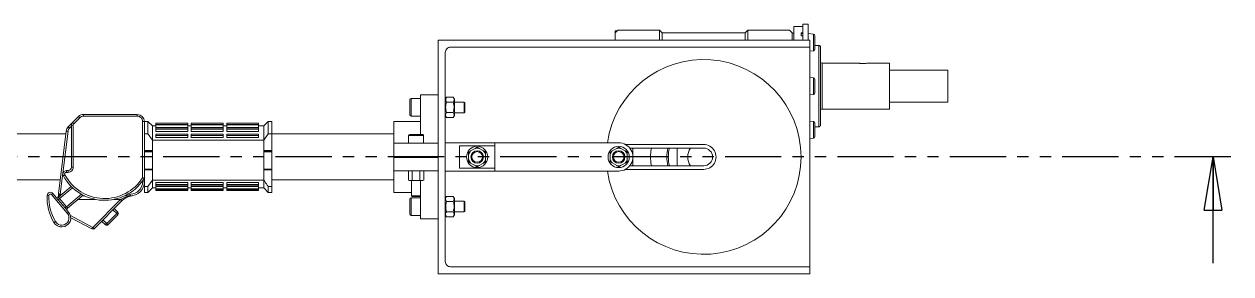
# Model space of a CAD drawing. Header units: millimetres. Extents: x 0 to 841, y 0 to 594.
# Drawn here: x 283.9 to 420.3, y 236.1 to 264.3 of the extents above; entities that cross this region are included whole.
import ezdxf

# ---------------------------------------------------------------- set-up
doc = ezdxf.new("R2010")
doc.units = ezdxf.units.MM
doc.linetypes.add('PHANTOM', pattern=[12.7, 6.35, -1.27, 1.27, -1.27, 1.27, -1.27])

# ---------------------------------------------------------------- blocks, each defined once
blk = doc.blocks.new('_CLOSED')
at = {"color": 0, "linetype": 'ByBlock', "lineweight": -2}
for p, q in [((-1, 0.166667), (0, 0)), ((-1, 0.166667), (-1, -0.166667)), ((0, 0), (-1, -0.166667)), ((0, 0), (-1, 0))]:
    blk.add_line(p, q, dxfattribs=at)

msp = doc.modelspace()

# ---------------------------------------------------------------- linework, layer by layer
at = {"color": 7, "linetype": 'Continuous', "lineweight": 15}
for p, q in [((351.01, 263.65), (350.71, 263.35)), ((350.95, 263.59), (350.71, 263.59)), ((350.71, 263.36), (350.71, 263.59)), ((350.71, 263.35), (350.71, 262.55)), ((355.71, 263.65), (351.01, 263.65)), ((355.71, 262.55), (355.71, 263.65)), ((356.01, 263.35), (355.71, 263.65)), ((356.01, 262.55), (356.01, 263.35)), ((365.41, 263.35), (356.01, 263.35)), ((365.71, 263.65), (365.41, 263.35)), ((365.41, 263.35), (365.41, 262.55)), ((365.71, 263.65), (365.71, 262.55)), ((370.41, 263.65), (365.71, 263.65)), ((370.71, 263.35), (370.41, 263.65)), ((370.71, 263.35), (370.71, 262.55)), ((370.91, 263.33), (370.71, 263.33)), ((371.91, 264.1), (370.91, 264.1)), ((370.91, 262.55), (370.91, 264.1)), ((371.91, 263.36), (371.71, 263.36)), ((371.71, 263.36), (371.71, 263.01)), ((371.91, 263.28), (371.71, 263.28)), ((372.51, 264.35), (371.91, 264.35)), ((371.91, 262.55), (371.91, 264.35)), ((372.51, 262.55), (372.51, 264.35)), ((373.11, 263.23), (372.51, 263.28)), ((330.71, 250.9), (330.71, 262.55)), ((372.71, 262.55), (330.71, 262.55)), ((371.71, 263.01), (371.91, 263.01)), ((372.71, 261.75), (372.71, 262.55)), ((373.29, 263.03), (373.29, 261.54)), ((373.71, 261.95), (373.29, 261.95)), ((331.51, 261.15), (331.51, 237.55)), ((372.71, 261.75), (332.11, 261.75)), ((372.71, 236.95), (372.71, 261.75)), ((372.71, 261.3), (373.11, 261.34)), ((373.91, 252.95), (373.91, 261.75)), ((378.22, 259.95), (374.11, 259.95)), ((381.71, 259.95), (379.21, 259.95)), ((381.71, 254.75), (381.71, 259.95)), ((388.31, 259.15), (381.71, 259.15)), ((388.31, 255.55), (388.31, 259.15)), ((373.11, 258.3), (372.71, 258.33)), ((373.29, 258.1), (373.29, 258.04)), ((373.29, 258.04), (373.29, 256.6)), ((372.71, 256.36), (373.11, 256.4)), ((327.51, 255.74), (327.51, 255.8)), ((327.51, 254.1), (327.51, 255.74)), ((328.71, 255.95), (327.66, 255.95)), ((328.71, 256.35), (330.71, 256.35)), ((328.71, 256.35), (328.71, 251.9)), ((331.64, 256.1), (331.51, 255.87)), ((331.64, 256.1), (332.42, 256.1)), ((331.64, 255.52), (332.42, 255.52)), ((332.55, 255.87), (332.42, 256.1)), ((332.55, 254.48), (332.55, 255.87)), ((333.66, 255.55), (332.55, 255.55)), ((333.71, 255.5), (333.66, 255.55)), ((333.66, 255.51), (333.66, 255.55)), ((333.66, 254.35), (333.66, 255.51)), ((333.71, 255.5), (333.71, 254.4)), ((381.71, 255.55), (388.31, 255.55)), ((289.4, 253.23), (290.08, 253.91)), ((290.22, 253.77), (289.54, 253.09)), ((290.64, 254.15), (290.64, 253.95)), ((290.64, 254.15), (296.71, 254.15)), ((296.71, 253.95), (290.64, 253.95)), ((296.71, 254.15), (296.71, 253.95)), ((327.66, 253.95), (328.71, 253.95)), ((331.51, 254.02), (331.64, 253.79)), ((331.64, 254.37), (332.42, 254.37)), ((331.64, 253.79), (332.42, 253.79)), ((332.42, 253.79), (332.55, 254.02)), ((332.55, 254.02), (332.55, 254.48)), ((332.55, 254.35), (333.66, 254.35)), ((333.66, 254.35), (333.71, 254.4)), ((374.11, 254.75), (381.71, 254.75)), ((287.81, 245.17), (288.68, 252.27)), ((288.91, 252.74), (289.4, 253.23)), ((289.28, 252.83), (289.05, 252.6)), ((289.28, 248.21), (289.28, 252.95)), ((289.48, 252.95), (289.28, 252.95)), ((289.48, 252.95), (289.48, 248.21)), ((297.31, 247.01), (297.31, 253.35)), ((297.51, 253.35), (297.31, 253.35)), ((297.91, 253.35), (297.51, 253.35)), ((297.51, 253.35), (297.51, 246.95)), ((298.41, 252.85), (297.91, 253.35)), ((297.91, 253.35), (297.91, 251.96)), ((298.81, 252.85), (298.41, 252.85)), ((298.41, 252.85), (298.41, 251.26)), ((298.81, 253.03), (298.81, 253.15)), ((298.81, 253.15), (302.41, 253.15)), ((302.41, 253.03), (298.81, 253.03)), ((298.81, 253.03), (298.81, 252.96)), ((298.81, 252.96), (302.41, 252.96)), ((298.81, 252.67), (298.81, 252.96)), ((302.41, 252.67), (298.81, 252.67)), ((298.81, 252.62), (298.81, 252.49)), ((302.41, 252.62), (298.81, 252.62)), ((298.81, 252.49), (302.41, 252.49)), ((298.81, 252.23), (298.81, 252.49)), ((302.41, 253.03), (302.41, 253.15)), ((302.41, 252.96), (302.41, 253.03)), ((302.41, 252.67), (302.41, 252.96)), ((302.81, 252.85), (302.41, 252.85)), ((302.41, 252.49), (302.41, 252.62)), ((302.41, 252.23), (302.41, 252.49)), ((302.81, 253.03), (302.81, 253.15)), ((302.81, 253.15), (306.41, 253.15)), ((302.81, 253.03), (302.81, 252.96)), ((306.41, 253.03), (302.81, 253.03)), ((302.81, 252.96), (306.41, 252.96)), ((302.81, 252.67), (302.81, 252.96)), ((306.41, 252.67), (302.81, 252.67)), ((302.81, 252.62), (302.81, 252.49)), ((306.41, 252.62), (302.81, 252.62)), ((302.81, 252.49), (306.41, 252.49)), ((302.81, 252.23), (302.81, 252.49)), ((306.41, 253.03), (306.41, 253.15)), ((306.41, 252.96), (306.41, 253.03)), ((306.41, 252.67), (306.41, 252.96)), ((306.81, 252.85), (306.41, 252.85)), ((306.41, 252.49), (306.41, 252.62)), ((306.41, 252.23), (306.41, 252.49)), ((306.81, 253.03), (306.81, 253.15)), ((306.81, 253.15), (310.41, 253.15)), ((310.41, 253.03), (306.81, 253.03)), ((306.81, 253.03), (306.81, 252.96)), ((306.81, 252.96), (310.41, 252.96)), ((306.81, 252.67), (306.81, 252.96)), ((310.41, 252.67), (306.81, 252.67)), ((310.41, 252.62), (306.81, 252.62)), ((306.81, 252.62), (306.81, 252.49)), ((306.81, 252.49), (310.41, 252.49)), ((306.81, 252.23), (306.81, 252.49)), ((310.41, 253.03), (310.41, 253.15)), ((310.41, 252.96), (310.41, 253.03)), ((310.41, 252.67), (310.41, 252.96)), ((311.01, 252.85), (310.41, 252.85)), ((310.41, 252.49), (310.41, 252.62)), ((310.41, 252.23), (310.41, 252.49)), ((311.51, 253.35), (311.01, 252.85)), ((311.01, 252.85), (311.01, 251.26)), ((311.91, 253.35), (311.51, 253.35)), ((311.51, 253.35), (311.51, 251.96)), ((311.91, 253.35), (311.91, 251.96)), ((328.71, 253.35), (325.71, 253.35)), ((325.71, 250.9), (325.71, 253.35)), ((373.11, 253.36), (372.71, 253.39)), ((373.29, 253.16), (373.29, 252.51)), ((373.29, 252.75), (373.71, 252.75)), ((373.29, 252.51), (373.29, 251.66)), ((288.64, 251.95), (278.59, 251.95)), ((288.88, 252.25), (288.01, 245.15)), ((297.91, 251.96), (297.51, 251.96)), ((298.41, 246.71), (298.41, 251.26)), ((311.01, 251.26), (298.41, 251.26)), ((302.41, 252.23), (298.81, 252.23)), ((298.81, 251.94), (298.81, 251.76)), ((302.41, 251.94), (298.81, 251.94)), ((298.81, 251.76), (302.41, 251.76)), ((298.81, 251.56), (298.81, 251.76)), ((302.41, 251.56), (298.81, 251.56)), ((302.41, 251.76), (302.41, 251.94)), ((302.41, 251.56), (302.41, 251.76)), ((306.41, 252.23), (302.81, 252.23)), ((302.81, 251.94), (302.81, 251.76)), ((306.41, 251.94), (302.81, 251.94)), ((302.81, 251.76), (306.41, 251.76)), ((302.81, 251.56), (302.81, 251.76)), ((306.41, 251.56), (302.81, 251.56)), ((306.41, 251.76), (306.41, 251.94)), ((306.41, 251.56), (306.41, 251.76)), ((310.41, 252.23), (306.81, 252.23)), ((306.81, 251.94), (306.81, 251.76)), ((310.41, 251.94), (306.81, 251.94)), ((306.81, 251.76), (310.41, 251.76)), ((306.81, 251.56), (306.81, 251.76)), ((310.41, 251.56), (306.81, 251.56)), ((310.41, 251.76), (310.41, 251.94)), ((310.41, 251.56), (310.41, 251.76)), ((311.51, 251.96), (311.01, 251.26)), ((311.01, 246.71), (311.01, 251.26)), ((311.91, 251.96), (311.51, 251.96)), ((311.91, 251.96), (311.91, 250.07)), ((325.71, 251.95), (311.91, 251.95)), ((327.36, 251.77), (327.36, 250.9)), ((327.49, 251.9), (328.21, 251.9)), ((328.21, 251.9), (328.94, 251.9)), ((329.06, 250.9), (329.06, 251.77)), ((337.11, 250.95), (331.51, 250.95)), ((337.11, 250.95), (351.11, 250.95)), ((337.11, 250.6), (337.11, 250.95)), ((372.71, 251.43), (373.11, 251.46)), ((298.41, 249.94), (297.51, 249.94)), ((311.91, 249.94), (311.01, 249.94)), ((311.91, 250.07), (311.91, 249.96)), ((311.91, 249.94), (311.91, 249.96)), ((311.91, 247.96), (311.91, 249.94)), ((325.71, 250.9), (330.71, 250.9)), ((325.71, 249.4), (325.71, 250.9)), ((330.71, 250.9), (330.71, 249.4)), ((337.11, 250.6), (333.11, 250.6)), ((333.11, 250.6), (333.11, 248.1)), ((334.15, 249.9), (334.15, 249.64)), ((334.15, 249.64), (334.15, 249.06)), ((334.88, 250.32), (334.38, 250.03)), ((335.11, 250.45), (334.88, 250.32)), ((335.84, 250.03), (335.34, 250.32)), ((336.07, 249.9), (335.84, 250.03)), ((336.07, 249.64), (336.07, 249.9)), ((336.07, 249.06), (336.07, 249.64)), ((337.11, 250.6), (337.11, 248.1)), ((350.16, 249.64), (350.15, 249.06)), ((350.16, 249.9), (350.16, 249.64)), ((350.89, 250.32), (350.38, 250.03)), ((351.12, 250.45), (350.89, 250.32)), ((351.84, 250.03), (351.34, 250.32)), ((352.07, 249.9), (351.84, 250.03)), ((360.71, 250.75), (351.89, 250.75)), ((352.07, 249.05), (352.07, 249.63)), ((352.36, 250.35), (360.71, 250.35)), ((352.71, 250.27), (352.58, 250.35)), ((352.71, 248.42), (352.71, 250.27)), ((357.71, 250.35), (357.71, 248.35)), ((289.48, 248.21), (289.28, 248.21)), ((330.71, 249.4), (325.71, 249.4)), ((325.71, 249.3), (330.71, 249.3)), ((325.71, 247.8), (325.71, 249.3)), ((327.71, 249.4), (327.71, 249.3)), ((328.71, 249.3), (328.71, 249.4)), ((330.71, 249.3), (330.71, 249.4)), ((330.71, 249.3), (330.71, 247.8)), ((334.15, 249.06), (334.15, 248.79)), ((334.15, 248.79), (334.38, 248.66)), ((334.38, 248.66), (334.88, 248.37)), ((335.11, 248.24), (335.34, 248.37)), ((335.34, 248.37), (335.84, 248.66)), ((336.07, 248.79), (336.07, 249.06)), ((350.15, 248.8), (350.38, 248.67)), ((350.38, 248.67), (350.88, 248.37)), ((351.11, 248.24), (351.33, 248.37)), ((351.33, 248.37), (351.84, 248.66)), ((352.07, 248.79), (352.07, 249.05)), ((352.36, 248.35), (360.71, 248.35)), ((352.58, 248.35), (352.71, 248.42)), ((288.7, 247.61), (288.7, 247.81)), ((288.7, 247.81), (288.88, 247.81)), ((288.88, 247.61), (288.7, 247.61)), ((288.88, 247.61), (288.88, 247.81)), ((298.41, 247.96), (297.51, 247.96)), ((297.51, 246.95), (297.51, 246.55)), ((311.91, 247.96), (311.01, 247.96)), ((311.91, 247.96), (311.91, 247.89)), ((311.91, 247.89), (311.91, 246.01)), ((325.71, 247.8), (330.71, 247.8)), ((325.71, 245.35), (325.71, 247.8)), ((327.46, 247.8), (327.35, 247.77)), ((327.35, 247.77), (327.35, 246.71)), ((327.78, 247.77), (327.78, 246.71)), ((328.21, 247.8), (328.64, 247.77)), ((328.64, 247.77), (328.64, 246.71)), ((329.07, 247.77), (328.96, 247.8)), ((329.07, 247.77), (329.07, 246.71)), ((330.71, 236.15), (330.71, 247.8)), ((331.51, 247.75), (337.11, 247.75)), ((333.11, 248.1), (337.11, 248.1)), ((337.11, 247.75), (337.11, 248.1)), ((337.11, 247.75), (351.11, 247.75)), ((351.89, 247.95), (360.71, 247.95)), ((278.59, 246.75), (288, 246.75)), ((287.8, 244.8), (289.25, 246.02)), ((297.31, 246.55), (297.31, 246.65)), ((297.31, 246.55), (297.51, 246.55)), ((297.51, 246.55), (297.51, 246.01)), ((297.91, 246.01), (297.51, 246.01)), ((297.51, 246.01), (297.51, 245.35)), ((297.91, 246.01), (298.41, 246.71)), ((297.91, 246.01), (297.91, 245.35)), ((297.91, 245.35), (298.41, 245.85)), ((298.41, 246.71), (311.01, 246.71)), ((298.41, 246.71), (298.41, 245.85)), ((298.41, 245.85), (298.81, 245.85)), ((298.81, 246.48), (302.41, 246.48)), ((298.81, 246.48), (298.81, 246.22)), ((302.41, 246.22), (298.81, 246.22)), ((298.81, 246.22), (298.81, 246.09)), ((298.81, 246.09), (302.41, 246.09)), ((298.81, 246.03), (302.41, 246.03)), ((298.81, 246.03), (298.81, 245.74)), ((302.41, 245.74), (298.81, 245.74)), ((298.81, 245.74), (298.81, 245.67)), ((298.81, 245.67), (302.41, 245.67)), ((298.81, 245.67), (298.81, 245.55)), ((302.41, 245.55), (298.81, 245.55)), ((298.81, 245.55), (302.41, 245.55)), ((298.81, 245.55), (298.81, 245.55)), ((302.41, 246.48), (302.41, 246.22)), ((302.41, 246.09), (302.41, 246.22)), ((302.41, 246.03), (302.41, 245.74)), ((302.41, 245.85), (302.81, 245.85)), ((302.41, 245.67), (302.41, 245.74)), ((302.41, 245.67), (302.41, 245.55)), ((302.41, 245.55), (302.41, 245.55)), ((302.81, 246.48), (306.41, 246.48)), ((302.81, 246.48), (302.81, 246.22)), ((306.41, 246.22), (302.81, 246.22)), ((302.81, 246.22), (302.81, 246.09)), ((302.81, 246.09), (306.41, 246.09)), ((302.81, 246.03), (306.41, 246.03)), ((302.81, 246.03), (302.81, 245.74)), ((306.41, 245.74), (302.81, 245.74)), ((302.81, 245.74), (302.81, 245.67)), ((302.81, 245.67), (306.41, 245.67)), ((302.81, 245.67), (302.81, 245.55)), ((306.41, 245.55), (302.81, 245.55)), ((302.81, 245.55), (306.41, 245.55)), ((302.81, 245.55), (302.81, 245.55)), ((306.41, 246.48), (306.41, 246.22)), ((306.41, 246.09), (306.41, 246.22)), ((306.41, 246.03), (306.41, 245.74)), ((306.41, 245.85), (306.81, 245.85)), ((306.41, 245.67), (306.41, 245.74)), ((306.41, 245.67), (306.41, 245.55)), ((306.41, 245.55), (306.41, 245.55)), ((306.81, 246.48), (310.41, 246.48)), ((306.81, 246.48), (306.81, 246.22)), ((310.41, 246.22), (306.81, 246.22)), ((306.81, 246.22), (306.81, 246.09)), ((306.81, 246.09), (310.41, 246.09)), ((306.81, 246.03), (310.41, 246.03)), ((306.81, 246.03), (306.81, 245.74)), ((310.41, 245.74), (306.81, 245.74)), ((306.81, 245.74), (306.81, 245.67)), ((306.81, 245.67), (310.41, 245.67)), ((306.81, 245.67), (306.81, 245.55)), ((310.41, 245.55), (306.81, 245.55)), ((306.81, 245.55), (310.41, 245.55)), ((306.81, 245.55), (306.81, 245.55)), ((310.41, 246.48), (310.41, 246.22)), ((310.41, 246.09), (310.41, 246.22)), ((310.41, 246.03), (310.41, 245.74)), ((310.41, 245.85), (311.01, 245.85)), ((310.41, 245.67), (310.41, 245.74)), ((310.41, 245.67), (310.41, 245.55)), ((310.41, 245.55), (310.41, 245.55)), ((311.01, 246.71), (311.01, 245.85)), ((311.01, 245.85), (311.51, 245.35)), ((311.51, 246.01), (311.51, 245.35)), ((311.91, 246.01), (311.51, 246.01)), ((311.91, 246.75), (325.71, 246.75)), ((311.91, 246.01), (311.91, 245.35)), ((327.35, 246.71), (327.46, 246.68)), ((327.56, 246.68), (327.35, 246.71)), ((327.56, 246.68), (327.46, 246.68)), ((327.78, 246.71), (327.56, 246.68)), ((328.21, 246.68), (327.56, 246.68)), ((327.71, 246.68), (327.71, 244.94)), ((328.64, 246.71), (328.21, 246.68)), ((328.86, 246.68), (328.21, 246.68)), ((328.86, 246.68), (328.64, 246.71)), ((328.71, 244.94), (328.71, 246.68)), ((328.71, 242.35), (328.71, 246.68)), ((329.07, 246.71), (328.86, 246.68)), ((328.96, 246.68), (328.86, 246.68)), ((328.96, 246.68), (329.07, 246.71)), ((288.8, 242.99), (287.02, 245.11)), ((287.17, 245.24), (287.78, 244.52)), ((287.78, 244.52), (288.55, 243.6)), ((287.93, 244.65), (288.7, 243.73)), ((290.58, 245.04), (288.83, 243.57)), ((290.77, 244.95), (290.47, 244.95)), ((291.68, 241.39), (294.81, 244.53)), ((294.96, 244.39), (291.82, 241.25)), ((295.91, 244.95), (295.26, 244.95)), ((295.64, 245.15), (295.91, 245.15)), ((295.91, 245.15), (295.91, 244.95)), ((295.91, 244.95), (295.91, 244.93)), ((297.51, 245.35), (297.91, 245.35)), ((311.51, 245.35), (311.91, 245.35)), ((325.71, 245.35), (327.71, 245.35)), ((327.51, 242.9), (327.51, 244.6)), ((328.71, 244.75), (327.66, 244.75)), ((327.71, 244.94), (327.75, 244.9)), ((327.71, 244.94), (328.21, 244.94)), ((328.21, 244.9), (327.75, 244.9)), ((328.21, 244.94), (328.71, 244.94)), ((328.67, 244.9), (328.21, 244.9)), ((328.67, 244.9), (328.71, 244.94)), ((331.64, 244.9), (331.51, 244.67)), ((331.64, 244.9), (332.42, 244.9)), ((331.64, 244.32), (332.42, 244.32)), ((332.55, 244.67), (332.42, 244.9)), ((332.55, 242.82), (332.55, 244.67)), ((333.66, 244.35), (332.55, 244.35)), ((333.71, 244.3), (333.66, 244.35)), ((333.66, 243.15), (333.66, 244.35)), ((333.71, 244.3), (333.71, 243.2)), ((288.55, 243.6), (288.95, 243.12)), ((293.25, 241.83), (294.38, 242.96)), ((294.52, 242.82), (293.39, 241.69)), ((294.38, 242.96), (293.95, 243.39)), ((294.52, 243.1), (294.09, 243.53)), ((327.66, 242.75), (328.71, 242.75)), ((331.51, 242.82), (331.64, 242.59)), ((331.64, 243.17), (332.42, 243.17)), ((332.42, 242.59), (332.55, 242.82)), ((332.55, 243.15), (333.66, 243.15)), ((333.66, 243.15), (333.71, 243.2)), ((291.58, 241.22), (289.19, 242.49)), ((293.1, 241.69), (292.68, 242.11)), ((293.25, 241.83), (292.82, 242.26)), ((328.71, 242.35), (330.71, 242.35)), ((331.64, 242.59), (332.42, 242.59)), ((372.71, 236.15), (330.71, 236.15)), ((332.11, 236.95), (372.71, 236.95)), ((372.71, 236.15), (372.71, 236.95))]:
    msp.add_line(p, q, dxfattribs=at)
at = {"color": 8, "linetype": 'Continuous', "lineweight": 15}
for p, q in [((373.11, 261.34), (373.11, 263.23)), ((373.71, 252.75), (373.71, 261.95)), ((374.11, 254.75), (374.11, 259.95)), ((373.11, 258.22), (373.11, 258.3)), ((373.11, 256.4), (373.11, 258.22)), ((327.66, 255.95), (327.66, 255.88)), ((327.66, 255.88), (327.66, 253.95)), ((373.11, 252.54), (373.11, 253.36)), ((373.11, 251.46), (373.11, 252.54)), ((328.21, 251.77), (327.36, 251.77)), ((329.06, 251.77), (328.21, 251.77)), ((297.51, 250.07), (298.41, 250.07)), ((298.41, 249.96), (297.51, 249.96)), ((311.01, 250.07), (311.91, 250.07)), ((311.91, 249.96), (311.01, 249.96)), ((298.41, 247.89), (297.51, 247.89)), ((311.91, 247.89), (311.01, 247.89)), ((289.39, 245.88), (287.93, 244.65)), ((288.01, 244.97), (288.01, 245.15)), ((288.01, 245.15), (288.22, 245.15)), ((288.7, 243.73), (290.39, 245.14)), ((291.99, 244.55), (289.99, 244.55)), ((294.83, 244.55), (294.04, 244.55)), ((327.66, 244.75), (327.66, 242.75)), ((289.15, 242.74), (291.68, 241.39))]:
    msp.add_line(p, q, dxfattribs=at)
at = {"color": 7, "linetype": 'PHANTOM', "lineweight": 30}
msp.add_line((420.28, 249.35), (89.9, 249.35), dxfattribs=at)
at = {"color": 7, "linetype": 'Continuous', "lineweight": 30}
msp.add_line((418.28, 237.35), (418.28, 249.35), dxfattribs=at)
at = {"color": 7, "linetype": 'Continuous', "lineweight": 15, "flags": 128}
for points in [[(290.08, 253.91), (290.08, 253.91), (290.09, 253.9), (290.1, 253.89), (290.12, 253.87), (290.14, 253.85), (290.17, 253.83), (290.19, 253.8), (290.22, 253.77)], [(288.68, 252.27), (288.68, 252.27), (288.69, 252.27), (288.71, 252.27), (288.74, 252.27), (288.77, 252.26), (288.8, 252.26), (288.84, 252.25), (288.88, 252.25)], [(288.91, 252.74), (288.91, 252.74), (288.92, 252.73), (288.93, 252.72), (288.95, 252.7), (288.97, 252.68), (288.99, 252.65), (289.02, 252.63), (289.05, 252.6)], [(289.4, 253.23), (289.4, 253.23), (289.41, 253.22), (289.42, 253.21), (289.44, 253.19), (289.46, 253.17), (289.48, 253.14), (289.51, 253.12), (289.54, 253.09)], [(334.38, 250.03), (334.36, 250.02), (334.15, 249.9)], [(335.34, 250.32), (335.31, 250.34), (335.11, 250.45)], [(350.38, 250.03), (350.36, 250.02), (350.16, 249.9)], [(351.34, 250.32), (351.32, 250.33), (351.12, 250.45)], [(352.07, 249.63), (352.07, 249.69), (352.07, 249.9)], [(354.8, 250.35), (354.75, 250), (354.71, 249.35)], [(334.88, 248.37), (334.91, 248.36), (335.11, 248.24)], [(335.84, 248.66), (335.87, 248.68), (336.07, 248.79)], [(350.15, 249.06), (350.15, 249.01), (350.15, 248.8)], [(350.88, 248.37), (350.91, 248.36), (351.11, 248.24)], [(351.84, 248.66), (351.86, 248.68), (352.07, 248.79)], [(354.71, 249.35), (354.75, 248.7), (354.8, 248.35)], [(288.53, 247.32), (288.49, 247.3), (288.46, 247.28), (288.43, 247.27), (288.4, 247.25), (288.38, 247.24), (288.37, 247.23), (288.36, 247.23), (288.35, 247.22)], [(286.72, 245.01), (286.68, 245.01), (286.65, 245.01), (286.61, 245.01), (286.58, 245.01), (286.56, 245.02), (286.54, 245.02), (286.53, 245.02), (286.52, 245.02)], [(287.02, 245.11), (287.05, 245.13), (287.08, 245.16), (287.1, 245.18), (287.13, 245.2), (287.15, 245.22), (287.16, 245.23), (287.17, 245.23), (287.17, 245.24)], [(287.76, 244.77), (287.76, 244.8), (287.77, 244.91), (287.79, 245), (287.79, 245.07), (287.8, 245.13), (287.81, 245.16), (287.81, 245.17)], [(287.78, 244.52), (287.78, 244.52), (287.79, 244.53), (287.8, 244.54), (287.82, 244.55), (287.84, 244.57), (287.87, 244.6), (287.9, 244.62), (287.93, 244.65)], [(287.93, 244.65), (287.9, 244.68), (287.88, 244.7), (287.86, 244.73), (287.84, 244.75), (287.82, 244.77), (287.81, 244.79), (287.8, 244.8), (287.8, 244.8)], [(287.81, 245.17), (287.81, 245.17), (287.82, 245.17), (287.84, 245.17), (287.86, 245.16), (287.9, 245.16), (287.93, 245.16), (287.97, 245.15), (288.01, 245.15)], [(294.81, 244.53), (294.84, 244.5), (294.87, 244.48), (294.89, 244.45), (294.91, 244.43), (294.93, 244.41), (294.95, 244.4), (294.95, 244.39), (294.96, 244.39)], [(294.83, 244.55), (294.86, 244.52), (294.88, 244.49), (294.91, 244.47), (294.93, 244.45), (294.95, 244.43), (294.96, 244.42), (294.97, 244.41), (294.97, 244.4)], [(288.55, 243.6), (288.55, 243.6), (288.56, 243.61), (288.57, 243.62), (288.59, 243.64), (288.61, 243.65), (288.64, 243.68), (288.67, 243.7), (288.7, 243.73)], [(288.83, 243.57), (288.83, 243.58), (288.82, 243.58), (288.81, 243.6), (288.79, 243.62), (288.77, 243.64), (288.75, 243.67), (288.73, 243.7), (288.7, 243.73)], [(288.95, 243.12), (288.95, 243.11), (288.94, 243.11), (288.92, 243.1), (288.91, 243.08), (288.88, 243.06), (288.86, 243.04), (288.83, 243.01), (288.8, 242.99)], [(294.38, 242.96), (294.4, 242.99), (294.43, 243.02), (294.46, 243.04), (294.48, 243.06), (294.49, 243.08), (294.51, 243.09), (294.52, 243.1), (294.52, 243.1)], [(294.52, 242.82), (294.52, 242.82), (294.51, 242.83), (294.49, 242.85), (294.48, 242.86), (294.46, 242.88), (294.43, 242.91), (294.4, 242.94), (294.38, 242.96)], [(287.29, 241.94), (287.29, 241.94), (287.3, 241.95), (287.32, 241.96), (287.34, 241.97), (287.37, 241.99), (287.4, 242), (287.43, 242.02), (287.46, 242.04)], [(291.68, 241.39), (291.66, 241.36), (291.64, 241.33), (291.62, 241.3), (291.61, 241.27), (291.6, 241.25), (291.59, 241.23), (291.58, 241.22), (291.58, 241.22)], [(291.68, 241.39), (291.7, 241.37), (291.73, 241.34), (291.75, 241.31), (291.78, 241.29), (291.79, 241.28), (291.81, 241.26), (291.81, 241.25), (291.82, 241.25)], [(293.1, 241.69), (293.11, 241.69), (293.11, 241.7), (293.13, 241.71), (293.15, 241.73), (293.17, 241.75), (293.19, 241.78), (293.22, 241.8), (293.25, 241.83)], [(293.39, 241.69), (293.38, 241.69), (293.38, 241.7), (293.36, 241.71), (293.35, 241.73), (293.32, 241.75), (293.3, 241.78), (293.27, 241.8), (293.25, 241.83)]]:
    msp.add_lwpolyline(points, dxfattribs=at)
at = {"color": 7, "linetype": 'Continuous', "lineweight": 15}
for centre, radius in [((335.11, 249.35), 1.2), ((335.11, 249.35), 0.704), ((335.11, 249.35), 0.6), ((351.11, 249.35), 1.2), ((351.11, 249.35), 0.704), ((351.11, 249.35), 0.6)]:
    msp.add_circle(centre, radius, dxfattribs=at)
for centre, radius, start, end in [((373.09, 263.03), 0.2, 0.001, 84.9991), ((373.71, 261.75), 0.2, 359.9945, 90.005), ((332.11, 261.15), 0.6, 89.9993, 180.0015), ((373.09, 261.54), 0.2, 275.0009, 359.999), ((360.71, 249.35), 11, 188.3636, 171.6364), ((374.11, 260.15), 0.2, 180.0007, 270.0019), ((373.09, 258.1), 0.2, 0.0017, 84.9983), ((373.09, 256.6), 0.2, 275.0017, 359.9983), ((327.66, 255.8), 0.15, 90.0043, 179.9957), ((290.64, 253.35), 0.8, 89.9997, 135.0004), ((290.64, 253.35), 0.6, 90.0002, 134.9996), ((296.71, 253.35), 0.8, 0.0003, 89.9998), ((296.71, 253.35), 0.6, 359.9994, 90.0004), ((327.66, 254.1), 0.15, 180.0044, 269.9962), ((374.11, 254.55), 0.2, 89.9977, 179.9997), ((289.47, 252.18), 0.8, 134.9995, 173.0005), ((289.47, 252.18), 0.6, 134.9995, 173.001), ((289.68, 252.95), 0.4, 134.9979, 180.0015), ((289.68, 252.95), 0.2, 135.0059, 179.9935), ((373.09, 253.16), 0.2, 0.0017, 84.9983), ((373.71, 252.95), 0.2, 269.9953, 0.0055), ((327.49, 251.77), 0.125, 90.0059, 179.9927), ((328.94, 251.77), 0.125, 359.9979, 90.0034), ((351.11, 249.35), 1.6, 269.9999, 90.0001), ((373.09, 251.66), 0.2, 275.0017, 359.9983), ((335.11, 249.35), 1, 136.8698, 163.129), ((335.11, 249.35), 1, 76.8712, 103.1288), ((335.11, 249.35), 1, 16.871, 43.1302), ((351.11, 249.35), 1, 136.6461, 162.9036), ((351.11, 249.35), 1, 76.6463, 102.903), ((351.11, 249.35), 1, 16.6432, 42.9046), ((360.71, 249.35), 4.17, 166.1345, 193.8655), ((360.71, 249.35), 4, 165.5219, 194.4781), ((360.71, 249.35), 1.8, 146.2511, 213.7489), ((360.71, 249.35), 1.8, 146.251, 213.749), ((360.71, 249.35), 1.4, 269.9998, 90.0002), ((360.71, 249.35), 1, 270.0002, 89.9998), ((288.88, 248.21), 0.6, 269.9996, 0.0006), ((288.88, 248.21), 0.4, 270.0003, 359.9996), ((335.11, 249.35), 1, 196.8711, 223.1301), ((335.11, 249.35), 1, 256.8714, 283.1286), ((335.11, 249.35), 1, 316.8699, 343.1289), ((351.11, 249.35), 1, 196.6472, 222.9032), ((351.11, 249.35), 1, 256.6461, 282.9031), ((351.11, 249.35), 1, 316.6461, 342.9037), ((288.7, 247.41), 0.4, 89.9997, 208.4436), ((293.5, 250.01), 5.85, 208.4548, 208.7065), ((293.01, 249.75), 5.3, 208.7212, 325.7781), ((288.7, 247.41), 0.2, 90.001, 208.4424), ((293.01, 249.75), 5.1, 208.4432, 327.4667), ((293, 249.75), 5.31, 325.7802, 328.1009), ((295.91, 246.55), 1.4, 270, 0), ((295.91, 246.55), 1.6, 269.9999, 360), ((286.89, 245), 0.367, 40.0004, 177.4284), ((292.07, 244.77), 5.56, 177.4289, 210.583), ((286.89, 245), 0.167, 40.0004, 177.4282), ((292.07, 244.77), 5.36, 177.4288, 210.5831), ((287.67, 244.95), 0.2, 220.0005, 309.9994), ((288.01, 245.15), 0.2, 173.0014, 262.5871), ((296.42, 242.93), 2.27, 134.4521, 134.9958), ((296.31, 243.04), 1.92, 134.4374, 135.0231), ((295.94, 245.02), 0.0848, 253.1191, 281.5656), ((327.66, 244.6), 0.15, 90.0038, 179.9959), ((288.17, 242.46), 1.02, 210.5829, 40), ((288.17, 242.46), 0.821, 210.5829, 40), ((288.96, 243.42), 0.2, 129.9975, 220.002), ((294.38, 242.96), 0.2, 314.9994, 45.0006), ((327.66, 242.9), 0.15, 180.0046, 269.9957), ((293.25, 241.83), 0.2, 225.0007, 314.9993), ((291.68, 241.39), 0.2, 241.9552, 314.9986), ((332.11, 237.55), 0.6, 179.9984, 270.0009)]:
    msp.add_arc(centre, radius, start, end, dxfattribs=at)
for points, knots in [([(378.22, 259.95), (378.22, 259.95), (378.2, 259.95), (378.3, 259.93), (378.35, 259.92), (378.5, 259.91), (378.65, 259.9), (378.81, 259.9), (378.96, 259.91), (379.1, 259.93), (379.14, 259.93), (379.22, 259.95), (379.21, 259.95), (379.21, 259.95)], [0, 0, 0, 0, 0.003298, 0.048115, 0.142549, 0.278029, 0.438624, 0.603507, 0.755742, 0.881905, 0.967031, 0.998628, 1, 1, 1, 1]), ([(331.64, 255.52), (331.63, 255.55), (331.57, 255.66), (331.53, 255.88), (331.61, 256.03), (331.64, 256.1)], [0, 0, 0, 0, 0.140027, 0.630504, 1, 1, 1, 1]), ([(331.64, 254.37), (331.6, 254.58), (331.51, 254.96), (331.6, 255.35), (331.64, 255.52)], [0, 0, 0, 0, 0.534717, 1, 1, 1, 1]), ([(332.42, 256.1), (332.45, 256.03), (332.53, 255.88), (332.49, 255.66), (332.43, 255.55), (332.42, 255.52)], [0, 0, 0, 0, 0.369496, 0.859973, 1, 1, 1, 1]), ([(332.42, 255.52), (332.47, 255.32), (332.55, 254.93), (332.46, 254.55), (332.42, 254.37)], [0, 0, 0, 0, 0.534716, 1, 1, 1, 1]), ([(331.64, 253.79), (331.6, 253.9), (331.51, 254.09), (331.6, 254.28), (331.64, 254.37)], [0, 0, 0, 0, 0.5324548, 1, 1, 1, 1]), ([(332.42, 254.37), (332.47, 254.27), (332.55, 254.07), (332.46, 253.88), (332.42, 253.79)], [0, 0, 0, 0, 0.532454, 1, 1, 1, 1]), ([(298.41, 251.26), (298.29, 251.44), (298.13, 251.67), (297.95, 251.9), (297.91, 251.96)], [0, 0, 0, 0, 0.760404, 1, 1, 1, 1]), ([(297.51, 246.95), (297.51, 246.95), (297.5, 246.95), (297.47, 246.96), (297.42, 246.97), (297.37, 246.99), (297.33, 247), (297.31, 247), (297.31, 247.01)], [0, 0, 0, 0, 0.053037, 0.204846, 0.440692, 0.743193, 0.991709, 1, 1, 1, 1]), ([(327.78, 247.77), (327.81, 247.77), (327.95, 247.79), (328.1, 247.8), (328.21, 247.8)], [0, 0, 0, 0, 0.221204, 1, 1, 1, 1]), ([(311.01, 246.71), (311.14, 246.53), (311.3, 246.29), (311.47, 246.06), (311.51, 246.01)], [0, 0, 0, 0, 0.760404, 1, 1, 1, 1]), ([(328.21, 246.68), (328.1, 246.68), (327.95, 246.69), (327.81, 246.71), (327.78, 246.71)], [0, 0, 0, 0, 0.778796, 1, 1, 1, 1]), ([(294.83, 244.55), (294.92, 244.6), (295.14, 244.73), (295.5, 244.86), (295.78, 244.91), (295.91, 244.93)], [0, 0, 0, 0, 0.259754, 0.659984, 1, 1, 1, 1]), ([(295.95, 244.93), (295.84, 244.9), (295.57, 244.83), (295.24, 244.64), (295.05, 244.47), (294.97, 244.4)], [0, 0, 0, 0, 0.324695, 0.724463, 1, 1, 1, 1]), ([(295.91, 244.93), (295.98, 244.94), (296.05, 244.95), (296.11, 244.96), (296.12, 244.96)], [0, 0, 0, 0, 0.987366, 1, 1, 1, 1]), ([(296.12, 244.96), (296.12, 244.96), (296.06, 244.95), (296.01, 244.94), (295.95, 244.93)], [0, 0, 0, 0, 0.0108751, 1, 1, 1, 1]), ([(331.64, 243.17), (331.63, 243.22), (331.57, 243.46), (331.53, 243.86), (331.61, 244.19), (331.64, 244.32)], [0, 0, 0, 0, 0.133057, 0.637045, 1, 1, 1, 1]), ([(331.64, 244.32), (331.6, 244.43), (331.51, 244.62), (331.6, 244.81), (331.64, 244.9)], [0, 0, 0, 0, 0.532455, 1, 1, 1, 1]), ([(332.42, 244.9), (332.47, 244.8), (332.55, 244.6), (332.46, 244.41), (332.42, 244.32)], [0, 0, 0, 0, 0.532455, 1, 1, 1, 1]), ([(332.42, 244.32), (332.45, 244.19), (332.53, 243.86), (332.5, 243.46), (332.43, 243.22), (332.42, 243.17)], [0, 0, 0, 0, 0.362955, 0.866943, 1, 1, 1, 1]), ([(331.64, 242.59), (331.6, 242.7), (331.51, 242.89), (331.6, 243.08), (331.64, 243.17)], [0, 0, 0, 0, 0.532455, 1, 1, 1, 1]), ([(332.42, 243.17), (332.47, 243.07), (332.55, 242.87), (332.46, 242.68), (332.42, 242.59)], [0, 0, 0, 0, 0.532455, 1, 1, 1, 1])]:
    msp.add_open_spline(points, degree=3, knots=knots, dxfattribs=at)

# ---------------------------------------------------------------- block references
at = {"color": 7, "linetype": 'Continuous', "lineweight": 30, "xscale": 6, "yscale": 6, "rotation": 90.0000000000004}
msp.add_blockref('_CLOSED', (418.28, 249.35), dxfattribs=at)

doc.saveas('drawing.dxf')
